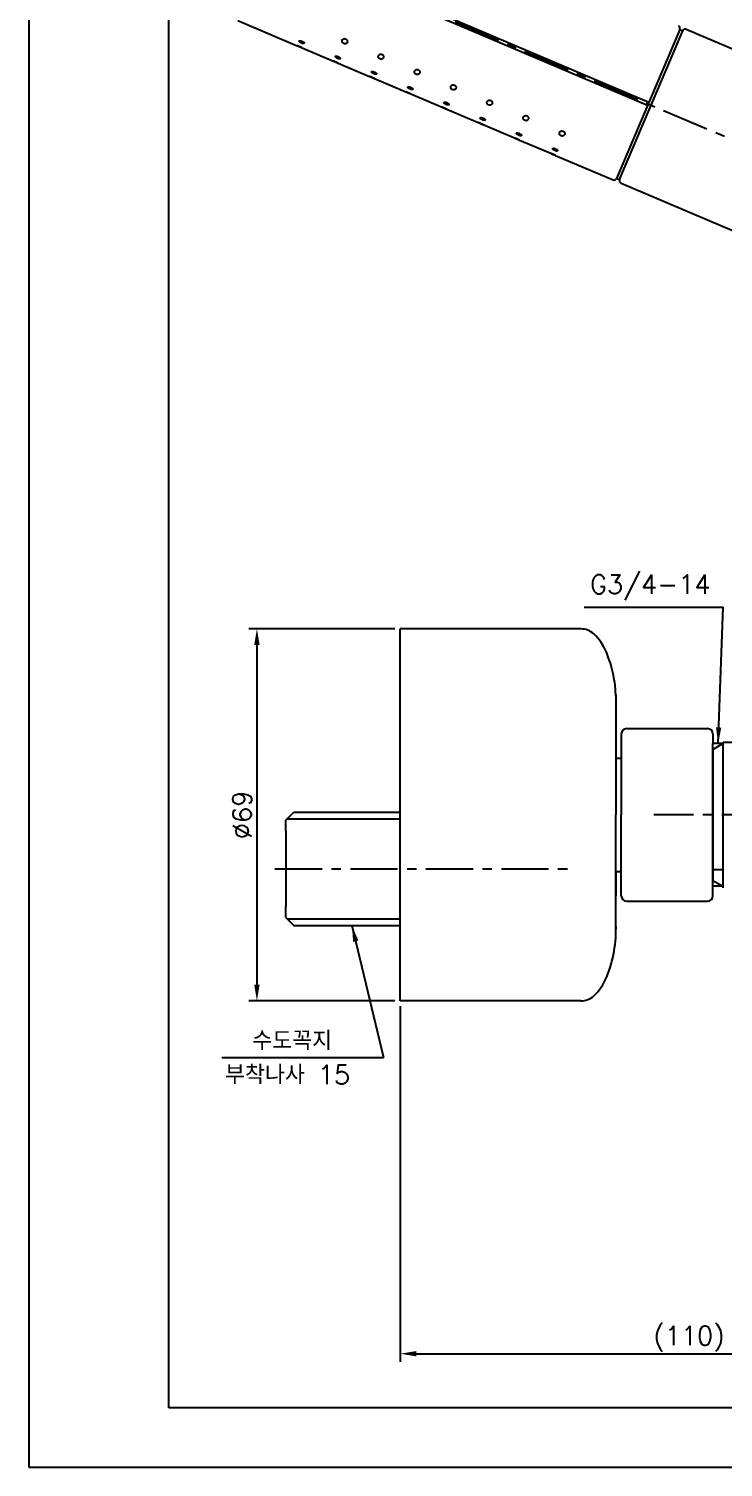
# Model space of a CAD drawing. Extents: x 33214 to 33808, y -33857 to -33437.
# Drawn here: x 33213.5 to 33342.4, y -33857 to -33590.2 of the extents above; entities that cross this region are included whole.
import ezdxf

# ---------------------------------------------------------------- set-up
doc = ezdxf.new("R2010")
doc.units = 0
doc.header["$LTSCALE"] = 7
doc.header["$MEASUREMENT"] = 0
doc.linetypes.add('CENTER', pattern=[2, 1.25, -0.25, 0.25, -0.25])
doc.layers.get('0').update_dxf_attribs({"color": 2, "linetype": 'CONTINUOUS'})
for name, color, linetype in [('00_COMPONENTS', 7, 'CONTINUOUS'), ('08_ALL_FEATURES', 7, 'CONTINUOUS'), ('CENTER', 1, 'CENTER'), ('CL', 1, 'CENTER'), ('D', 2, 'CONTINUOUS'), ('DWG', 7, 'CONTINUOUS'), ('TXT', 4, 'CONTINUOUS')]:
    doc.layers.add(name, color=color, linetype=linetype)
doc.styles.add('GHS', font='romans', dxfattribs={"bigfont": 'ghs'})
doc.dimstyles.new('STANDARD$7', dxfattribs={"dimscale": 0, "dimtxt": 3.5, "dimasz": 3, "dimexe": 1.5, "dimexo": 1, "dimgap": 1, "dimtad": 3, "dimtoh": 1, "dimdec": 4, "dimdsep": 46, "dimtxsty": 'GHS', "dimcen": 1, "dimclrd": 256, "dimclre": 256, "dimclrt": 256, "dimadec": 4, "dimazin": 2, "dimtfac": 1, "dimtdec": 4, "dimtix": 1, "dimtmove": 2, "dimatfit": 0, "dimfxl": 0, "dimtolj": 1, "dimtzin": 0, "dimlwd": -1, "dimlwe": -1, "dimarcsym": 0})

msp = doc.modelspace()

# ---------------------------------------------------------------- linework, layer by layer
at = {"color": 7, "linetype": 'Continuous'}
for p, q in [((33328.31, -33604.41), (33255.69, -33573.58)), ((33328.55, -33603.86), (33255.92, -33573.03)), ((33252.33, -33588.67), (33263.32, -33593.34)), ((33334.29, -33590.33), (33322.57, -33617.94)), ((33323.12, -33618.18), (33334.84, -33590.56)), ((33334.29, -33590.33), (33334.84, -33590.56)), ((33335.5, -33590.3), (33456.09, -33641.48)), ((33264.22, -33593.72), (33270.04, -33596.19)), ((33270.94, -33596.57), (33276.76, -33599.04)), ((33277.66, -33599.42), (33283.48, -33601.89)), ((33284.38, -33602.28), (33290.2, -33604.75)), ((33291.1, -33605.13), (33296.92, -33607.6)), ((33297.82, -33607.98), (33303.64, -33610.45)), ((33304.54, -33610.83), (33310.36, -33613.3)), ((33311.26, -33613.69), (33321.91, -33618.21)), ((33322.57, -33617.94), (33323.12, -33618.18)), ((33323.39, -33618.83), (33443.97, -33670.02)), ((33342.35, -33722.8), (33340.44, -33722.8)), ((33342.35, -33749.52), (33342.35, -33722.52)), ((33342.35, -33749.24), (33340.44, -33749.24))]:
    msp.add_line(p, q, dxfattribs=at)
for p, q in [((33281.44, -33701.52), (33254.35, -33701.52)), ((33255.85, -33704.52), (33255.85, -33767.52)), ((33340.44, -33723.86), (33342.29, -33722.8)), ((33340.44, -33748.17), (33342.29, -33749.24)), ((33281.44, -33770.52), (33254.35, -33770.52))]:
    msp.add_line(p, q)
at = {"linetype": 'Continuous'}
msp.add_lwpolyline([(33213.53, -33857.02), (33807.53, -33857.02), (33807.53, -33437.02), (33213.53, -33437.02)], close=True, dxfattribs=at)
at = {"color": 7, "linetype": 'Continuous'}
for centre, start, end in [((33333.83, -33590.13), 337, 67), ((33335.3, -33590.76), 67, 157), ((33322.11, -33617.75), 247, 337), ((33323.58, -33618.37), 157, 247)]:
    msp.add_arc(centre, 0.5, start, end, dxfattribs=at)
for points in [[(33263.78, -33593.52), (33263.57, -33593.44), (33263.41, -33593.37), (33263.32, -33593.34), (33263.41, -33593.37), (33263.58, -33593.44)], [(33263.41, -33593.37), (33263.32, -33593.34)], [(33263.41, -33593.37), (33263.32, -33593.34)], [(33263.41, -33593.37), (33263.32, -33593.34), (33263.41, -33593.37), (33263.58, -33593.44), (33263.78, -33593.52)], [(33263.88, -33592.73), (33263.74, -33592.62), (33263.67, -33592.51), (33263.68, -33592.47)], [(33263.68, -33592.47), (33263.71, -33592.44), (33263.83, -33592.41), (33264.01, -33592.43), (33264.21, -33592.49)], [(33263.78, -33593.52), (33263.98, -33593.61), (33264.13, -33593.68)], [(33263.97, -33593.61), (33263.78, -33593.52)], [(33264.07, -33592.83), (33263.88, -33592.73)], [(33264.59, -33592.86), (33264.57, -33592.9), (33264.45, -33592.92), (33264.27, -33592.9), (33264.07, -33592.83)], [(33264.21, -33592.49), (33264.4, -33592.59)], [(33264.4, -33592.59), (33264.54, -33592.71), (33264.6, -33592.82), (33264.59, -33592.86)], [(33271.95, -33592.94), (33271.78, -33592.82), (33271.67, -33592.66), (33271.64, -33592.47), (33271.67, -33592.33)], [(33271.67, -33592.33), (33271.69, -33592.29), (33271.8, -33592.15), (33271.96, -33592.06), (33272.14, -33592.03), (33272.32, -33592.07)], [(33272.59, -33592.72), (33272.56, -33592.78), (33272.45, -33592.9), (33272.3, -33592.96), (33272.13, -33592.98), (33271.95, -33592.94)], [(33272.32, -33592.07), (33272.46, -33592.16), (33272.56, -33592.29), (33272.62, -33592.45), (33272.62, -33592.62), (33272.59, -33592.72)], [(33264.13, -33593.68), (33264.22, -33593.72), (33264.13, -33593.68), (33263.97, -33593.61)], [(33264.13, -33593.68), (33264.22, -33593.72)], [(33264.13, -33593.68), (33264.22, -33593.72)], [(33270.13, -33596.23), (33270.04, -33596.19)], [(33270.13, -33596.23), (33270.04, -33596.19)], [(33270.5, -33596.37), (33270.29, -33596.29), (33270.13, -33596.23), (33270.04, -33596.19), (33270.13, -33596.23), (33270.29, -33596.29)], [(33270.13, -33596.23), (33270.04, -33596.19), (33270.13, -33596.23), (33270.3, -33596.29), (33270.5, -33596.37)], [(33270.6, -33595.58), (33270.46, -33595.47), (33270.39, -33595.37), (33270.4, -33595.33)], [(33270.4, -33595.33), (33270.43, -33595.29), (33270.55, -33595.26), (33270.73, -33595.28), (33270.93, -33595.34)], [(33270.79, -33595.68), (33270.6, -33595.58)], [(33271.31, -33595.71), (33271.29, -33595.75), (33271.17, -33595.77), (33270.99, -33595.75), (33270.79, -33595.68)], [(33270.93, -33595.34), (33271.12, -33595.45)], [(33271.12, -33595.45), (33271.26, -33595.56), (33271.32, -33595.67), (33271.31, -33595.71)], [(33278.67, -33595.79), (33278.5, -33595.68), (33278.39, -33595.51), (33278.36, -33595.32), (33278.39, -33595.18)], [(33278.39, -33595.18), (33278.41, -33595.14), (33278.52, -33595), (33278.68, -33594.91), (33278.86, -33594.89), (33279.04, -33594.92)], [(33279.31, -33595.57), (33279.28, -33595.63), (33279.17, -33595.75), (33279.02, -33595.82), (33278.85, -33595.83), (33278.67, -33595.79)], [(33279.04, -33594.92), (33279.18, -33595.01), (33279.28, -33595.15), (33279.34, -33595.31), (33279.34, -33595.47), (33279.31, -33595.57)], [(33270.5, -33596.37), (33270.7, -33596.46), (33270.85, -33596.53)], [(33270.69, -33596.46), (33270.5, -33596.37)], [(33270.85, -33596.53), (33270.94, -33596.57), (33270.85, -33596.53), (33270.69, -33596.46)], [(33270.85, -33596.53), (33270.94, -33596.57)], [(33270.85, -33596.53), (33270.94, -33596.57)], [(33277.32, -33598.43), (33277.18, -33598.32), (33277.11, -33598.22), (33277.12, -33598.18)], [(33277.12, -33598.18), (33277.15, -33598.14), (33277.27, -33598.11), (33277.45, -33598.13), (33277.65, -33598.2)], [(33277.51, -33598.53), (33277.32, -33598.43)], [(33278.03, -33598.57), (33278.01, -33598.6), (33277.89, -33598.63), (33277.71, -33598.6), (33277.51, -33598.53)], [(33277.65, -33598.2), (33277.84, -33598.3)], [(33277.84, -33598.3), (33277.98, -33598.41), (33278.04, -33598.52), (33278.03, -33598.57)], [(33285.39, -33598.64), (33285.22, -33598.53), (33285.11, -33598.37), (33285.08, -33598.17), (33285.11, -33598.03)], [(33285.11, -33598.03), (33285.13, -33598), (33285.24, -33597.85), (33285.4, -33597.77), (33285.58, -33597.74), (33285.76, -33597.78)], [(33286.03, -33598.42), (33286, -33598.48), (33285.89, -33598.6), (33285.74, -33598.67), (33285.57, -33598.68), (33285.39, -33598.64)], [(33285.76, -33597.78), (33285.9, -33597.87), (33286, -33598), (33286.06, -33598.16), (33286.06, -33598.33), (33286.03, -33598.42)], [(33277.21, -33599.23), (33277.01, -33599.14), (33276.85, -33599.08), (33276.76, -33599.04), (33276.85, -33599.08), (33277.01, -33599.14)], [(33276.85, -33599.08), (33276.76, -33599.04)], [(33276.85, -33599.08), (33276.76, -33599.04)], [(33276.85, -33599.08), (33276.76, -33599.04), (33276.85, -33599.08), (33277.02, -33599.14), (33277.21, -33599.23)], [(33277.21, -33599.23), (33277.42, -33599.31), (33277.57, -33599.38)], [(33277.41, -33599.31), (33277.21, -33599.23)], [(33277.57, -33599.38), (33277.66, -33599.42), (33277.57, -33599.38), (33277.41, -33599.31)], [(33277.57, -33599.38), (33277.66, -33599.42)], [(33277.57, -33599.38), (33277.66, -33599.42)], [(33284.04, -33601.29), (33283.9, -33601.18), (33283.83, -33601.07), (33283.84, -33601.03)], [(33283.84, -33601.03), (33283.87, -33601), (33283.99, -33600.96), (33284.17, -33600.98), (33284.37, -33601.05)], [(33284.23, -33601.38), (33284.04, -33601.29)], [(33284.75, -33601.42), (33284.73, -33601.45), (33284.61, -33601.48), (33284.43, -33601.45), (33284.23, -33601.38)], [(33284.37, -33601.05), (33284.56, -33601.15)], [(33284.56, -33601.15), (33284.7, -33601.27), (33284.76, -33601.38), (33284.75, -33601.42)], [(33292.11, -33601.49), (33291.94, -33601.38), (33291.83, -33601.22), (33291.79, -33601.03), (33291.83, -33600.88)], [(33291.83, -33600.88), (33291.85, -33600.85), (33291.96, -33600.71), (33292.12, -33600.62), (33292.3, -33600.59), (33292.48, -33600.63)], [(33292.75, -33601.28), (33292.72, -33601.33), (33292.61, -33601.45), (33292.46, -33601.52), (33292.29, -33601.54), (33292.11, -33601.49)], [(33292.48, -33600.63), (33292.62, -33600.72), (33292.72, -33600.85), (33292.78, -33601.01), (33292.78, -33601.18), (33292.75, -33601.28)], [(33283.93, -33602.08), (33283.73, -33601.99), (33283.57, -33601.93), (33283.48, -33601.89), (33283.57, -33601.93), (33283.73, -33601.99)], [(33283.57, -33601.93), (33283.48, -33601.89)], [(33283.57, -33601.93), (33283.48, -33601.89)], [(33283.57, -33601.93), (33283.48, -33601.89), (33283.57, -33601.93), (33283.74, -33602), (33283.93, -33602.08)], [(33283.93, -33602.08), (33284.13, -33602.16), (33284.29, -33602.24)], [(33284.13, -33602.16), (33283.93, -33602.08)], [(33284.29, -33602.24), (33284.38, -33602.28), (33284.29, -33602.24), (33284.13, -33602.16)], [(33284.29, -33602.24), (33284.38, -33602.28)], [(33284.29, -33602.24), (33284.38, -33602.28)], [(33290.76, -33604.14), (33290.61, -33604.03), (33290.55, -33603.92), (33290.56, -33603.88)], [(33290.56, -33603.88), (33290.59, -33603.85), (33290.71, -33603.82), (33290.89, -33603.84), (33291.09, -33603.9)], [(33290.95, -33604.24), (33290.76, -33604.14)], [(33291.09, -33603.9), (33291.28, -33604)], [(33291.28, -33604), (33291.42, -33604.12), (33291.48, -33604.23), (33291.47, -33604.27)], [(33298.83, -33604.35), (33298.66, -33604.23), (33298.55, -33604.07), (33298.51, -33603.88), (33298.55, -33603.74)], [(33298.55, -33603.74), (33298.56, -33603.7), (33298.68, -33603.56), (33298.84, -33603.47), (33299.02, -33603.44), (33299.2, -33603.48)], [(33299.47, -33604.13), (33299.44, -33604.18), (33299.33, -33604.3), (33299.18, -33604.37), (33299.01, -33604.39), (33298.83, -33604.35)], [(33299.2, -33603.48), (33299.34, -33603.57), (33299.44, -33603.7), (33299.5, -33603.86), (33299.5, -33604.03), (33299.47, -33604.13)], [(33290.65, -33604.93), (33290.45, -33604.85), (33290.29, -33604.78), (33290.2, -33604.75), (33290.29, -33604.78), (33290.45, -33604.85)], [(33290.29, -33604.78), (33290.2, -33604.75)], [(33290.29, -33604.78), (33290.2, -33604.75)], [(33290.29, -33604.78), (33290.2, -33604.75), (33290.29, -33604.78), (33290.45, -33604.85), (33290.65, -33604.93)], [(33290.65, -33604.93), (33290.85, -33605.02), (33291.01, -33605.09)], [(33290.85, -33605.02), (33290.65, -33604.93)], [(33291.01, -33605.09), (33291.1, -33605.13), (33291.01, -33605.09), (33290.85, -33605.02)], [(33291.47, -33604.27), (33291.45, -33604.31), (33291.33, -33604.33), (33291.15, -33604.31), (33290.95, -33604.24)], [(33291.01, -33605.09), (33291.1, -33605.13)], [(33291.01, -33605.09), (33291.1, -33605.13)], [(33297.48, -33606.99), (33297.33, -33606.88), (33297.27, -33606.78), (33297.28, -33606.74)], [(33297.28, -33606.74), (33297.3, -33606.7), (33297.43, -33606.67), (33297.61, -33606.69), (33297.81, -33606.75)], [(33297.81, -33606.75), (33298, -33606.86)], [(33298, -33606.86), (33298.14, -33606.97), (33298.2, -33607.08), (33298.19, -33607.12)], [(33305.55, -33607.2), (33305.38, -33607.09), (33305.27, -33606.92), (33305.23, -33606.73), (33305.27, -33606.59)], [(33305.27, -33606.59), (33305.28, -33606.55), (33305.4, -33606.41), (33305.56, -33606.32), (33305.74, -33606.29), (33305.92, -33606.33)], [(33305.92, -33606.33), (33306.06, -33606.42), (33306.16, -33606.56), (33306.22, -33606.72), (33306.22, -33606.88), (33306.19, -33606.98)], [(33297.37, -33607.78), (33297.17, -33607.7), (33297.01, -33607.63), (33296.92, -33607.6), (33297.01, -33607.63), (33297.17, -33607.7)], [(33297.01, -33607.63), (33296.92, -33607.6)], [(33297.01, -33607.63), (33296.92, -33607.6)], [(33297.01, -33607.63), (33296.92, -33607.6), (33297.01, -33607.63), (33297.17, -33607.7), (33297.37, -33607.78)], [(33297.37, -33607.78), (33297.57, -33607.87), (33297.73, -33607.94)], [(33297.57, -33607.87), (33297.37, -33607.78)], [(33297.67, -33607.09), (33297.48, -33606.99)], [(33297.73, -33607.94), (33297.82, -33607.98), (33297.73, -33607.94), (33297.57, -33607.87)], [(33298.19, -33607.12), (33298.17, -33607.16), (33298.05, -33607.18), (33297.87, -33607.16), (33297.67, -33607.09)], [(33297.73, -33607.94), (33297.82, -33607.98)], [(33297.73, -33607.94), (33297.82, -33607.98)], [(33304, -33609.59), (33304.02, -33609.55), (33304.15, -33609.52), (33304.33, -33609.54), (33304.53, -33609.61)], [(33306.19, -33606.98), (33306.16, -33607.04), (33306.05, -33607.16), (33305.9, -33607.23), (33305.73, -33607.24), (33305.55, -33607.2)], [(33312.27, -33610.05), (33312.1, -33609.94), (33311.99, -33609.77), (33311.95, -33609.58), (33311.99, -33609.44)], [(33311.99, -33609.44), (33312, -33609.41), (33312.12, -33609.26), (33312.28, -33609.17), (33312.46, -33609.15), (33312.64, -33609.19)], [(33312.64, -33609.19), (33312.78, -33609.27), (33312.88, -33609.41), (33312.94, -33609.57), (33312.94, -33609.74), (33312.91, -33609.83)], [(33304.09, -33610.64), (33303.89, -33610.55), (33303.73, -33610.49), (33303.64, -33610.45), (33303.73, -33610.49), (33303.89, -33610.55)], [(33303.73, -33610.49), (33303.64, -33610.45)], [(33303.73, -33610.49), (33303.64, -33610.45)], [(33303.73, -33610.49), (33303.64, -33610.45), (33303.73, -33610.49), (33303.89, -33610.55), (33304.09, -33610.64)], [(33304.2, -33609.84), (33304.05, -33609.73), (33303.99, -33609.63), (33304, -33609.59)], [(33304.09, -33610.64), (33304.29, -33610.72), (33304.45, -33610.79)], [(33304.29, -33610.72), (33304.09, -33610.64)], [(33304.39, -33609.94), (33304.2, -33609.84)], [(33304.45, -33610.79), (33304.54, -33610.83), (33304.45, -33610.79), (33304.29, -33610.72)], [(33304.91, -33609.98), (33304.89, -33610.01), (33304.77, -33610.04), (33304.59, -33610.01), (33304.39, -33609.94)], [(33304.45, -33610.79), (33304.54, -33610.83)], [(33304.45, -33610.79), (33304.54, -33610.83)], [(33304.53, -33609.61), (33304.72, -33609.71)], [(33304.72, -33609.71), (33304.86, -33609.82), (33304.92, -33609.93), (33304.91, -33609.98)], [(33312.91, -33609.83), (33312.88, -33609.89), (33312.77, -33610.01), (33312.62, -33610.08), (33312.45, -33610.09), (33312.27, -33610.05)], [(33310.81, -33613.49), (33310.61, -33613.4), (33310.45, -33613.34), (33310.36, -33613.3), (33310.45, -33613.34), (33310.61, -33613.4)], [(33310.45, -33613.34), (33310.36, -33613.3)], [(33310.45, -33613.34), (33310.36, -33613.3)], [(33310.45, -33613.34), (33310.36, -33613.3), (33310.45, -33613.34), (33310.61, -33613.4), (33310.81, -33613.49)], [(33310.92, -33612.69), (33310.77, -33612.58), (33310.71, -33612.48), (33310.72, -33612.44)], [(33310.72, -33612.44), (33310.74, -33612.41), (33310.87, -33612.37), (33311.05, -33612.39), (33311.25, -33612.46)], [(33310.81, -33613.49), (33311.01, -33613.57), (33311.17, -33613.64)], [(33311.01, -33613.57), (33310.81, -33613.49)], [(33311.11, -33612.79), (33310.92, -33612.69)], [(33311.17, -33613.64), (33311.26, -33613.69), (33311.17, -33613.64), (33311.01, -33613.57)], [(33311.63, -33612.83), (33311.61, -33612.86), (33311.49, -33612.89), (33311.31, -33612.86), (33311.11, -33612.79)], [(33311.17, -33613.64), (33311.26, -33613.69)], [(33311.17, -33613.64), (33311.26, -33613.69)], [(33311.25, -33612.46), (33311.44, -33612.56)], [(33311.44, -33612.56), (33311.58, -33612.68), (33311.64, -33612.79), (33311.63, -33612.83)]]:
    msp.add_spline(points, degree=3, dxfattribs=at)
for points in [[(33255.35, -33704.52), (33256.35, -33704.52), (33255.85, -33701.52)], [(33255.35, -33767.52), (33256.35, -33767.52), (33255.85, -33770.52)]]:
    msp.add_solid(points)
at = {"layer": '00_COMPONENTS', "color": 7, "linetype": 'Continuous'}
for p, q in [((33340.44, -33723.52), (33340.44, -33748.52)), ((33342.35, -33722.52), (33352.89, -33722.52))]:
    msp.add_line(p, q, dxfattribs=at)
at = {"layer": '08_ALL_FEATURES', "color": 7, "linetype": 'Continuous'}
msp.add_line((33340.44, -33746.12), (33342.35, -33746.12), dxfattribs=at)
at = {"layer": 'CENTER'}
msp.add_line((33253.96, -33572.53), (33462, -33660.83), dxfattribs=at)
at = {"layer": 'CL'}
for p, q in [((33378.83, -33736.02), (33329.47, -33736.02)), ((33259.19, -33746.02), (33313.68, -33746.02))]:
    msp.add_line(p, q, dxfattribs=at)
at = {"layer": 'D'}
for p, q in [((33316.57, -33697.51), (33342.31, -33697.46)), ((33261.49, -33736.72), (33282.44, -33736.72)), ((33261.49, -33755.32), (33282.44, -33755.32)), ((33282.44, -33771.52), (33282.44, -33837.47)), ((33249.37, -33781), (33279.31, -33781)), ((33285.44, -33835.97), (33389.45, -33835.97))]:
    msp.add_line(p, q, dxfattribs=at)
msp.add_solid([(33285.44, -33835.47), (33285.44, -33836.47), (33282.44, -33835.97)], dxfattribs=at)
at = {"layer": 'DWG'}
for p, q in [((33282.44, -33746.02), (33282.44, -33701.52)), ((33315.95, -33701.52), (33282.44, -33701.52)), ((33299.32, -33701.52), (33282.44, -33701.52)), ((33322.44, -33713.75), (33322.44, -33736.02)), ((33322.44, -33721.02), (33322.44, -33725.62)), ((33323.44, -33721.02), (33323.44, -33736.02)), ((33324.44, -33720.02), (33339.44, -33720.02)), ((33340.44, -33721.02), (33340.44, -33722.8)), ((33340.44, -33751.02), (33340.44, -33722.8)), ((33322.44, -33725.52), (33323.44, -33725.52)), ((33322.44, -33725.52), (33322.44, -33728.02)), ((33261.19, -33737.02), (33262.69, -33735.52)), ((33261.19, -33739.02), (33261.19, -33737.02)), ((33262.69, -33735.52), (33282.44, -33735.52)), ((33322.44, -33758.09), (33322.44, -33736.02)), ((33323.44, -33751.02), (33323.44, -33736.02)), ((33261.19, -33739.02), (33261.19, -33753.02)), ((33322.44, -33746.52), (33322.44, -33744.02)), ((33282.44, -33770.52), (33282.44, -33746.02)), ((33322.44, -33746.42), (33322.44, -33751.02)), ((33322.44, -33746.52), (33323.44, -33746.52)), ((33340.44, -33749.62), (33340.44, -33749.24)), ((33261.19, -33755.02), (33261.19, -33753.02)), ((33324.44, -33752.02), (33339.44, -33752.02)), ((33261.19, -33755.02), (33262.69, -33756.52)), ((33262.69, -33756.52), (33282.44, -33756.52)), ((33315.95, -33770.52), (33282.44, -33770.52))]:
    msp.add_line(p, q, dxfattribs=at)
for centre, radius, start, end in [((33315.95, -33705.02), 3.5, 47.2443, 90), ((33311.88, -33709.42), 9.5, 21.3603, 47.2443), ((33298.96, -33714.82), 23.5, 2.1255, 22.1353), ((33324.44, -33721.02), 1, 90, 180), ((33339.44, -33721.02), 1, 0, 90), ((33324.44, -33751.02), 1, 180, 270), ((33339.44, -33751.02), 1, 270, 0), ((33298.96, -33757.22), 23.5, 337.8647, 2.1255), ((33311.88, -33762.61), 9.5, 312.7557, 338.6397), ((33315.95, -33767.02), 3.5, 270, 312.7557)]:
    msp.add_arc(centre, radius, start, end, dxfattribs=at)
at = {"layer": 'TXT', "color": 4}
msp.add_line((33239.53, -33846.02), (33239.53, -33456.02), dxfattribs=at)
at = {"layer": 'TXT', "color": 4, "linetype": 'Continuous'}
msp.add_line((33793.53, -33846.02), (33239.53, -33846.02), dxfattribs=at)

# ---------------------------------------------------------------- texts
at = {"insert": (33253.1, -33736.02), "char_height": 3.5, "attachment_point": 5, "rotation": 90, "style": 'GHS'}
msp.add_mtext('\\A1;%%C69', dxfattribs=at)
at = {"layer": 'D', "style": 'GHS'}
for s, p in [('수도꼭지', (33254.98, -33779.66)), ('부착나사 15', (33249.93, -33785.97))]:
    msp.add_text(s, height=3.5, dxfattribs=at).set_placement(p)
at = {"layer": 'D', "char_height": 3.5, "style": 'GHS'}
for s, insert, attachment_point in [('G3/4-14', (33317.64, -33693.83), 4), ('\\A1;(110)', (33335.99, -33833.22), 5)]:
    msp.add_mtext(s, dxfattribs=dict(at, insert=insert, attachment_point=attachment_point))

# ---------------------------------------------------------------- leaders
at = {"layer": 'D'}
for points, override in [([(33341.4, -33722.8), (33342.31, -33697.46)], {"dimscale": 1, "dimtad": 0, "dimcen": -1, "dimtmove": 1}), ([(33273.48, -33756.52), (33279.31, -33781)], {"dimscale": 1, "dimexe": 2, "dimtad": 0})]:
    msp.add_leader(points, dimstyle='STANDARD$7', override=override, dxfattribs=at)

doc.saveas('drawing.dxf')
